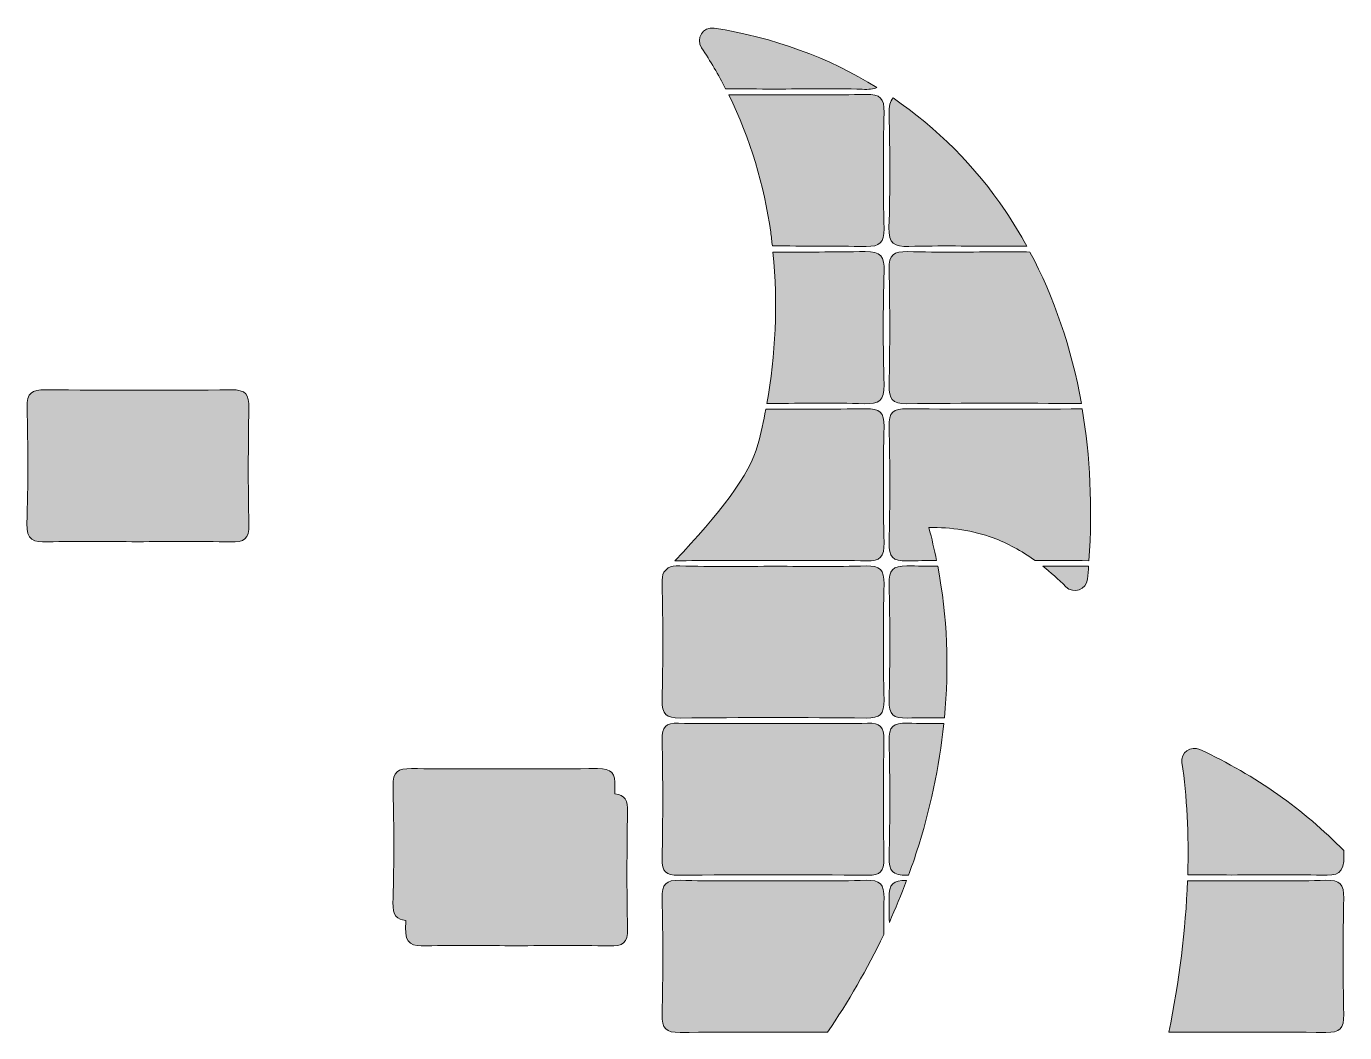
# Model space of a CAD drawing. Header units: inches. Extents: x 523 to 904, y -549 to -225.
# Drawn here: x 620.7 to 725.1, y -304.4 to -224.7 of the extents above; entities that cross this region are included whole.
import ezdxf

# ---------------------------------------------------------------- set-up
doc = ezdxf.new("R2010")
doc.units = ezdxf.units.IN
doc.header["$MEASUREMENT"] = 0
doc.layers.add('Laag 3', color=7, linetype='Continuous')

# ---------------------------------------------------------------- blocks, each defined once
blk = doc.blocks.new('block 2')
at = {"layer": 'Laag 3', "true_color": 0x1d1d1b}
h = blk.add_hatch(color=179, dxfattribs=at)
h.dxf.hatch_style = 2
edge = h.paths.add_edge_path()
edge.add_spline(control_points=[(686.88, -229.73), (687.38, -229.75), (687.76, -229.72), (688.05, -229.59), (684.21, -227.22), (679.85, -225.61), (675.14, -224.88), (674.27, -224.75), (673.66, -225.71), (674.15, -226.44), (674.86, -227.5), (675.49, -228.59), (676.06, -229.69), (677.36, -229.7), (678.66, -229.71), (679.97, -229.71), (682.27, -229.71), (684.58, -229.65), (686.88, -229.73)], knot_values=[0, 0, 0, 0, 1, 1, 1, 2, 2, 2, 3, 3, 3, 4, 4, 4, 5, 5, 5, 6, 6, 6, 6], degree=3, periodic=1)
h = blk.add_hatch(color=179, dxfattribs=at)
h.dxf.hatch_style = 2
edge = h.paths.add_edge_path()
edge.add_spline(control_points=[(688.61, -240.77), (688.54, -237.7), (688.54, -234.63), (688.61, -231.56), (688.63, -230.46), (688.31, -230.1), (687.19, -230.13), (684.74, -230.21), (682.28, -230.16), (679.82, -230.16), (678.65, -230.16), (677.47, -230.17), (676.3, -230.17), (678.04, -233.68), (679.11, -237.36), (679.63, -241.04), (679.68, -241.41), (679.72, -241.77), (679.76, -242.14), (682.23, -242.14), (684.71, -242.15), (687.18, -242.18), (688.28, -242.19), (688.63, -241.89), (688.61, -240.77)], knot_values=[0, 0, 0, 0, 1, 1, 1, 2, 2, 2, 3, 3, 3, 4, 4, 4, 5, 5, 5, 6, 6, 6, 7, 7, 7, 8, 8, 8, 8], degree=3, periodic=1)
h = blk.add_hatch(color=179, dxfattribs=at)
h.dxf.hatch_style = 2
edge = h.paths.add_edge_path()
edge.add_spline(control_points=[(689, -240.68), (688.96, -241.95), (689.42, -242.22), (690.58, -242.18), (693.03, -242.1), (695.49, -242.16), (697.95, -242.16), (698.61, -242.16), (699.26, -242.15), (699.92, -242.15), (699.4, -241.2), (698.84, -240.28), (698.25, -239.4), (695.82, -235.81), (692.8, -232.79), (689.33, -230.42), (689.07, -230.67), (688.99, -231.08), (689.01, -231.7), (689.08, -234.69), (689.1, -237.69), (689, -240.68)], knot_values=[0, 0, 0, 0, 1, 1, 1, 2, 2, 2, 3, 3, 3, 4, 4, 4, 5, 5, 5, 6, 6, 6, 7, 7, 7, 7], degree=3, periodic=1)
h = blk.add_hatch(color=179, dxfattribs=at)
h.dxf.hatch_style = 2
edge = h.paths.add_edge_path()
edge.add_spline(control_points=[(687.04, -254.63), (688.2, -254.67), (688.65, -254.4), (688.61, -253.13), (688.52, -250.14), (688.53, -247.14), (688.61, -244.15), (688.64, -242.99), (688.37, -242.56), (687.11, -242.58), (684.68, -242.62), (682.25, -242.63), (679.81, -242.63), (680.23, -246.75), (680.01, -250.82), (679.32, -254.61), (679.44, -254.61), (679.55, -254.61), (679.67, -254.61), (682.12, -254.61), (684.58, -254.55), (687.04, -254.63)], knot_values=[0, 0, 0, 0, 1, 1, 1, 2, 2, 2, 3, 3, 3, 4, 4, 4, 5, 5, 5, 6, 6, 6, 7, 7, 7, 7], degree=3, periodic=1)
h = blk.add_hatch(color=179, dxfattribs=at)
h.dxf.hatch_style = 2
edge = h.paths.add_edge_path()
edge.add_spline(control_points=[(690.46, -242.59), (689.4, -242.56), (688.98, -242.81), (689.01, -243.97), (689.08, -247.04), (689.07, -250.11), (689.01, -253.18), (688.99, -254.24), (689.24, -254.65), (690.4, -254.63), (695.01, -254.58), (699.63, -254.59), (704.25, -254.62), (703.46, -250.21), (702.07, -246.18), (700.17, -242.62), (699.47, -242.61), (698.77, -242.61), (698.06, -242.61), (695.53, -242.61), (692.99, -242.65), (690.46, -242.59)], knot_values=[0, 0, 0, 0, 1, 1, 1, 2, 2, 2, 3, 3, 3, 4, 4, 4, 5, 5, 5, 6, 6, 6, 7, 7, 7, 7], degree=3, periodic=1)
h = blk.add_hatch(color=179, dxfattribs=at)
h.dxf.hatch_style = 2
edge = h.paths.add_edge_path()
edge.add_spline(control_points=[(622.33, -265.57), (624.71, -265.51), (627.09, -265.56), (629.47, -265.56), (631.93, -265.56), (634.39, -265.51), (636.84, -265.58), (637.9, -265.61), (638.32, -265.35), (638.29, -264.19), (638.22, -261.12), (638.23, -258.05), (638.29, -254.98), (638.31, -253.91), (638.05, -253.52), (636.9, -253.53), (631.99, -253.59), (627.08, -253.58), (622.16, -253.53), (621.1, -253.52), (620.68, -253.76), (620.71, -254.92), (620.79, -257.99), (620.8, -261.06), (620.7, -264.13), (620.66, -265.47), (621.25, -265.6), (622.33, -265.57)], knot_values=[0, 0, 0, 0, 1, 1, 1, 2, 2, 2, 3, 3, 3, 4, 4, 4, 5, 5, 5, 6, 6, 6, 7, 7, 7, 8, 8, 8, 9, 9, 9, 9], degree=3, periodic=1)
h = blk.add_hatch(color=179, dxfattribs=at)
h.dxf.hatch_style = 2
edge = h.paths.add_edge_path()
edge.add_spline(control_points=[(679.83, -267.06), (682.29, -267.06), (684.75, -267), (687.2, -267.08), (688.33, -267.12), (688.63, -266.74), (688.61, -265.65), (688.54, -262.58), (688.54, -259.51), (688.61, -256.44), (688.64, -255.31), (688.26, -255.02), (687.17, -255.04), (684.53, -255.06), (681.88, -255.07), (679.24, -255.07), (679.06, -256.02), (678.86, -256.96), (678.62, -257.86), (678, -260.26), (675.54, -263.39), (672.04, -267.07), (672.17, -267.08), (672.3, -267.09), (672.46, -267.08), (674.91, -267.01), (677.37, -267.06), (679.83, -267.06)], knot_values=[0, 0, 0, 0, 1, 1, 1, 2, 2, 2, 3, 3, 3, 4, 4, 4, 5, 5, 5, 6, 6, 6, 7, 7, 7, 8, 8, 8, 9, 9, 9, 9], degree=3, periodic=1)
h = blk.add_hatch(color=179, dxfattribs=at)
h.dxf.hatch_style = 2
edge = h.paths.add_edge_path()
edge.add_spline(control_points=[(690.44, -255.03), (689.34, -255.02), (688.98, -255.32), (689.01, -256.44), (689.08, -259.51), (689.08, -262.59), (689.01, -265.66), (688.99, -266.75), (689.3, -267.12), (690.42, -267.08), (691.2, -267.06), (691.99, -267.06), (692.77, -267.06), (692.59, -266.18), (692.4, -265.31), (692.16, -264.45), (693.94, -264.41), (695.63, -264.66), (697.25, -265.26), (698.38, -265.68), (699.48, -266.27), (700.57, -267.05), (701.99, -267.04), (703.42, -267.05), (704.84, -267.07), (705.14, -262.81), (704.94, -258.79), (704.31, -255.04), (699.69, -255.08), (695.06, -255.08), (690.44, -255.03)], knot_values=[0, 0, 0, 0, 1, 1, 1, 2, 2, 2, 3, 3, 3, 4, 4, 4, 5, 5, 5, 6, 6, 6, 7, 7, 7, 8, 8, 8, 9, 9, 9, 10, 10, 10, 10], degree=3, periodic=1)
h = blk.add_hatch(color=179, dxfattribs=at)
h.dxf.hatch_style = 2
edge = h.paths.add_edge_path()
edge.add_spline(control_points=[(671.03, -278.12), (671, -279.23), (671.35, -279.54), (672.45, -279.53), (677.36, -279.48), (682.28, -279.48), (687.19, -279.53), (688.3, -279.54), (688.63, -279.22), (688.61, -278.11), (688.54, -275.04), (688.54, -271.97), (688.61, -268.9), (688.63, -267.79), (688.29, -267.45), (687.19, -267.48), (684.81, -267.56), (682.42, -267.51), (680.04, -267.51), (677.51, -267.51), (674.98, -267.56), (672.44, -267.48), (672.03, -267.47), (671.73, -267.51), (671.51, -267.62), (671.39, -267.74), (671.28, -267.86), (671.16, -267.98), (671.06, -268.2), (671.02, -268.5), (671.03, -268.9), (671.1, -271.97), (671.1, -275.05), (671.03, -278.12)], knot_values=[0, 0, 0, 0, 1, 1, 1, 2, 2, 2, 3, 3, 3, 4, 4, 4, 5, 5, 5, 6, 6, 6, 7, 7, 7, 8, 8, 8, 9, 9, 9, 10, 10, 10, 11, 11, 11, 11], degree=3, periodic=1)
h = blk.add_hatch(color=179, dxfattribs=at)
h.dxf.hatch_style = 2
edge = h.paths.add_edge_path()
edge.add_spline(control_points=[(689.01, -268.91), (689.08, -271.98), (689.08, -275.06), (689.01, -278.13), (688.98, -279.26), (689.35, -279.56), (690.44, -279.53), (691.43, -279.5), (692.41, -279.5), (693.4, -279.5), (693.77, -275.55), (693.63, -271.51), (692.86, -267.5), (692.05, -267.49), (691.23, -267.49), (690.42, -267.48), (689.29, -267.47), (688.99, -267.82), (689.01, -268.91)], knot_values=[0, 0, 0, 0, 1, 1, 1, 2, 2, 2, 3, 3, 3, 4, 4, 4, 5, 5, 5, 6, 6, 6, 6], degree=3, periodic=1)
h = blk.add_hatch(color=179, dxfattribs=at)
h.dxf.hatch_style = 2
edge = h.paths.add_edge_path()
edge.add_spline(control_points=[(703.02, -269.13), (703.62, -269.74), (704.65, -269.38), (704.73, -268.53), (704.77, -268.18), (704.79, -267.83), (704.81, -267.49), (703.6, -267.5), (702.39, -267.5), (701.19, -267.51), (701.8, -267.99), (702.41, -268.53), (703.02, -269.13)], knot_values=[0, 0, 0, 0, 1, 1, 1, 2, 2, 2, 3, 3, 3, 4, 4, 4, 4], degree=3, periodic=1)
h = blk.add_hatch(color=179, dxfattribs=at)
h.dxf.hatch_style = 2
edge = h.paths.add_edge_path()
edge.add_spline(control_points=[(689.01, -281.34), (689.08, -284.41), (689.08, -287.49), (689.01, -290.56), (688.99, -291.65), (689.3, -291.99), (690.42, -291.98), (690.42, -291.98), (690.55, -291.98), (690.55, -291.98), (690.77, -291.37), (690.99, -290.75), (691.19, -290.12), (692.25, -286.85), (692.99, -283.44), (693.35, -279.96), (692.38, -279.96), (691.41, -279.96), (690.44, -279.93), (689.34, -279.9), (688.98, -280.22), (689.01, -281.34)], knot_values=[0, 0, 0, 0, 1, 1, 1, 2, 2, 2, 3, 3, 3, 4, 4, 4, 5, 5, 5, 6, 6, 6, 7, 7, 7, 7], degree=3, periodic=1)
h = blk.add_hatch(color=179, dxfattribs=at)
h.dxf.hatch_style = 2
edge = h.paths.add_edge_path()
edge.add_spline(control_points=[(672.33, -291.98), (677.32, -291.93), (682.32, -291.93), (687.31, -291.98), (688.32, -291.99), (688.62, -291.68), (688.6, -290.68), (688.55, -287.53), (688.55, -284.38), (688.6, -281.23), (688.62, -280.22), (688.3, -279.91), (687.3, -279.94), (684.84, -280), (682.39, -279.96), (679.93, -279.96), (677.4, -279.96), (674.86, -280), (672.33, -279.94), (671.31, -279.91), (671.01, -280.23), (671.03, -281.24), (671.09, -284.39), (671.09, -287.54), (671.03, -290.68), (671.01, -291.7), (671.33, -291.99), (672.33, -291.98)], knot_values=[0, 0, 0, 0, 1, 1, 1, 2, 2, 2, 3, 3, 3, 4, 4, 4, 5, 5, 5, 6, 6, 6, 7, 7, 7, 8, 8, 8, 9, 9, 9, 9], degree=3, periodic=1)
h = blk.add_hatch(color=179, dxfattribs=at)
h.dxf.hatch_style = 2
edge = h.paths.add_edge_path()
edge.add_spline(control_points=[(723.31, -291.98), (724.5, -292.02), (725.1, -291.85), (725.05, -290.41), (725.04, -290.29), (725.04, -290.16), (725.04, -290.03), (721.87, -286.8), (718.07, -284.08), (713.64, -282.02), (712.91, -281.68), (712.09, -282.27), (712.21, -283.06), (712.61, -285.71), (712.76, -288.73), (712.67, -291.94), (713.83, -291.94), (715, -291.96), (716.17, -291.96), (718.55, -291.96), (720.93, -291.9), (723.31, -291.98)], knot_values=[0, 0, 0, 0, 1, 1, 1, 2, 2, 2, 3, 3, 3, 4, 4, 4, 5, 5, 5, 6, 6, 6, 7, 7, 7, 7], degree=3, periodic=1)
h = blk.add_hatch(color=179, dxfattribs=at)
h.dxf.hatch_style = 2
edge = h.paths.add_edge_path()
edge.add_spline(control_points=[(649.7, -294.13), (649.67, -295.19), (650.03, -295.49), (650.71, -295.56), (650.71, -295.75), (650.71, -295.94), (650.7, -296.13), (650.66, -297.47), (651.25, -297.6), (652.33, -297.57), (654.71, -297.51), (657.09, -297.56), (659.47, -297.56), (661.93, -297.56), (664.39, -297.51), (666.84, -297.58), (667.9, -297.61), (668.32, -297.35), (668.29, -296.19), (668.22, -293.12), (668.23, -290.05), (668.29, -286.98), (668.31, -286.04), (668.11, -285.62), (667.28, -285.54), (667.29, -285.36), (667.29, -285.17), (667.29, -284.98), (667.31, -283.91), (667.05, -283.52), (665.9, -283.53), (662.32, -283.57), (658.74, -283.57), (655.16, -283.55), (653.82, -283.55), (652.49, -283.55), (651.16, -283.53), (650.1, -283.52), (649.68, -283.76), (649.71, -284.92), (649.74, -286.29), (649.76, -287.66), (649.77, -289.04), (649.77, -290.74), (649.76, -292.43), (649.7, -294.13)], knot_values=[0, 0, 0, 0, 1, 1, 1, 2, 2, 2, 3, 3, 3, 4, 4, 4, 5, 5, 5, 6, 6, 6, 7, 7, 7, 8, 8, 8, 9, 9, 9, 10, 10, 10, 11, 11, 11, 12, 12, 12, 13, 13, 13, 14, 14, 14, 15, 15, 15, 15], degree=3, periodic=1)
h = blk.add_hatch(color=179, dxfattribs=at)
h.dxf.hatch_style = 2
edge = h.paths.add_edge_path()
edge.add_spline(control_points=[(687.19, -292.38), (684.73, -292.46), (682.27, -292.41), (679.82, -292.41), (677.36, -292.41), (674.9, -292.46), (672.45, -292.38), (671.34, -292.35), (671, -292.69), (671.03, -293.8), (671.1, -296.87), (671.1, -299.94), (671.03, -303.01), (671, -304.12), (671.34, -304.44), (672.45, -304.43), (676.34, -304.39), (680.24, -304.39), (684.13, -304.41), (685.77, -302.02), (687.27, -299.42), (688.58, -296.68), (688.58, -295.72), (688.59, -294.76), (688.61, -293.8), (688.63, -292.69), (688.29, -292.35), (687.19, -292.38)], knot_values=[0, 0, 0, 0, 1, 1, 1, 2, 2, 2, 3, 3, 3, 4, 4, 4, 5, 5, 5, 6, 6, 6, 7, 7, 7, 8, 8, 8, 9, 9, 9, 9], degree=3, periodic=1)
h = blk.add_hatch(color=179, dxfattribs=at)
h.dxf.hatch_style = 2
edge = h.paths.add_edge_path()
edge.add_spline(control_points=[(689.01, -293.79), (689.02, -294.43), (689.02, -295.07), (689.03, -295.71), (689.52, -294.62), (689.97, -293.51), (690.39, -292.39), (689.35, -292.38), (688.98, -292.68), (689.01, -293.79)], knot_values=[0, 0, 0, 0, 1, 1, 1, 2, 2, 2, 3, 3, 3, 3], degree=3, periodic=1)
h = blk.add_hatch(color=179, dxfattribs=at)
h.dxf.hatch_style = 2
edge = h.paths.add_edge_path()
edge.add_spline(control_points=[(723.62, -304.43), (724.72, -304.44), (725.06, -304.12), (725.03, -303.01), (724.96, -299.94), (724.96, -296.87), (725.03, -293.8), (725.06, -292.69), (724.72, -292.35), (723.61, -292.38), (721.24, -292.46), (718.85, -292.41), (716.47, -292.41), (715.2, -292.41), (713.92, -292.42), (712.65, -292.42), (712.51, -296.28), (712.01, -300.39), (711.17, -304.42), (715.32, -304.39), (719.47, -304.38), (723.62, -304.43)], knot_values=[0, 0, 0, 0, 1, 1, 1, 2, 2, 2, 3, 3, 3, 4, 4, 4, 5, 5, 5, 6, 6, 6, 7, 7, 7, 7], degree=3, periodic=1)
at = {"layer": 'Laag 3', "lineweight": 0}
for points, knots in [([(686.88, -229.73), (687.38, -229.75), (687.76, -229.72), (688.05, -229.59), (684.21, -227.22), (679.85, -225.61), (675.14, -224.88), (674.27, -224.75), (673.66, -225.71), (674.15, -226.44), (674.86, -227.5), (675.49, -228.59), (676.06, -229.69), (677.36, -229.7), (678.66, -229.71), (679.97, -229.71), (682.27, -229.71), (684.58, -229.65), (686.88, -229.73)], [0, 0, 0, 0, 1, 1, 1, 2, 2, 2, 3, 3, 3, 4, 4, 4, 5, 5, 5, 6, 6, 6, 6]), ([(688.61, -240.77), (688.54, -237.7), (688.54, -234.63), (688.61, -231.56), (688.63, -230.46), (688.31, -230.1), (687.19, -230.13), (684.74, -230.21), (682.28, -230.16), (679.82, -230.16), (678.65, -230.16), (677.47, -230.17), (676.3, -230.17), (678.04, -233.68), (679.11, -237.36), (679.63, -241.04), (679.68, -241.41), (679.72, -241.77), (679.76, -242.14), (682.23, -242.14), (684.71, -242.15), (687.18, -242.18), (688.28, -242.19), (688.63, -241.89), (688.61, -240.77)], [0, 0, 0, 0, 1, 1, 1, 2, 2, 2, 3, 3, 3, 4, 4, 4, 5, 5, 5, 6, 6, 6, 7, 7, 7, 8, 8, 8, 8]), ([(689, -240.68), (688.96, -241.95), (689.42, -242.22), (690.58, -242.18), (693.03, -242.1), (695.49, -242.16), (697.95, -242.16), (698.61, -242.16), (699.26, -242.15), (699.92, -242.15), (699.4, -241.2), (698.84, -240.28), (698.25, -239.4), (695.82, -235.81), (692.8, -232.79), (689.33, -230.42), (689.07, -230.67), (688.99, -231.08), (689.01, -231.7), (689.08, -234.69), (689.1, -237.69), (689, -240.68)], [0, 0, 0, 0, 1, 1, 1, 2, 2, 2, 3, 3, 3, 4, 4, 4, 5, 5, 5, 6, 6, 6, 7, 7, 7, 7]), ([(687.04, -254.63), (688.2, -254.67), (688.65, -254.4), (688.61, -253.13), (688.52, -250.14), (688.53, -247.14), (688.61, -244.15), (688.64, -242.99), (688.37, -242.56), (687.11, -242.58), (684.68, -242.62), (682.25, -242.63), (679.81, -242.63), (680.23, -246.75), (680.01, -250.82), (679.32, -254.61), (679.44, -254.61), (679.55, -254.61), (679.67, -254.61), (682.12, -254.61), (684.58, -254.55), (687.04, -254.63)], [0, 0, 0, 0, 1, 1, 1, 2, 2, 2, 3, 3, 3, 4, 4, 4, 5, 5, 5, 6, 6, 6, 7, 7, 7, 7]), ([(690.46, -242.59), (689.4, -242.56), (688.98, -242.81), (689.01, -243.97), (689.08, -247.04), (689.07, -250.11), (689.01, -253.18), (688.99, -254.24), (689.24, -254.65), (690.4, -254.63), (695.01, -254.58), (699.63, -254.59), (704.25, -254.62), (703.46, -250.21), (702.07, -246.18), (700.17, -242.62), (699.47, -242.61), (698.77, -242.61), (698.06, -242.61), (695.53, -242.61), (692.99, -242.65), (690.46, -242.59)], [0, 0, 0, 0, 1, 1, 1, 2, 2, 2, 3, 3, 3, 4, 4, 4, 5, 5, 5, 6, 6, 6, 7, 7, 7, 7]), ([(622.33, -265.57), (624.71, -265.51), (627.09, -265.56), (629.47, -265.56), (631.93, -265.56), (634.39, -265.51), (636.84, -265.58), (637.9, -265.61), (638.32, -265.35), (638.29, -264.19), (638.22, -261.12), (638.23, -258.05), (638.29, -254.98), (638.31, -253.91), (638.05, -253.52), (636.9, -253.53), (631.99, -253.59), (627.08, -253.58), (622.16, -253.53), (621.1, -253.52), (620.68, -253.76), (620.71, -254.92), (620.79, -257.99), (620.8, -261.06), (620.7, -264.13), (620.66, -265.47), (621.25, -265.6), (622.33, -265.57)], [0, 0, 0, 0, 1, 1, 1, 2, 2, 2, 3, 3, 3, 4, 4, 4, 5, 5, 5, 6, 6, 6, 7, 7, 7, 8, 8, 8, 9, 9, 9, 9]), ([(679.83, -267.06), (682.29, -267.06), (684.75, -267), (687.2, -267.08), (688.33, -267.12), (688.63, -266.74), (688.61, -265.65), (688.54, -262.58), (688.54, -259.51), (688.61, -256.44), (688.64, -255.31), (688.26, -255.02), (687.17, -255.04), (684.53, -255.06), (681.88, -255.07), (679.24, -255.07), (679.06, -256.02), (678.86, -256.96), (678.62, -257.86), (678, -260.26), (675.54, -263.39), (672.04, -267.07), (672.17, -267.08), (672.3, -267.09), (672.46, -267.08), (674.91, -267.01), (677.37, -267.06), (679.83, -267.06)], [0, 0, 0, 0, 1, 1, 1, 2, 2, 2, 3, 3, 3, 4, 4, 4, 5, 5, 5, 6, 6, 6, 7, 7, 7, 8, 8, 8, 9, 9, 9, 9]), ([(690.44, -255.03), (689.34, -255.02), (688.98, -255.32), (689.01, -256.44), (689.08, -259.51), (689.08, -262.59), (689.01, -265.66), (688.99, -266.75), (689.3, -267.12), (690.42, -267.08), (691.2, -267.06), (691.99, -267.06), (692.77, -267.06), (692.59, -266.18), (692.4, -265.31), (692.16, -264.45), (693.94, -264.41), (695.63, -264.66), (697.25, -265.26), (698.38, -265.68), (699.48, -266.27), (700.57, -267.05), (701.99, -267.04), (703.42, -267.05), (704.84, -267.07), (705.14, -262.81), (704.94, -258.79), (704.31, -255.04), (699.69, -255.08), (695.06, -255.08), (690.44, -255.03)], [0, 0, 0, 0, 1, 1, 1, 2, 2, 2, 3, 3, 3, 4, 4, 4, 5, 5, 5, 6, 6, 6, 7, 7, 7, 8, 8, 8, 9, 9, 9, 10, 10, 10, 10]), ([(671.03, -278.12), (671, -279.23), (671.35, -279.54), (672.45, -279.53), (677.36, -279.48), (682.28, -279.48), (687.19, -279.53), (688.3, -279.54), (688.63, -279.22), (688.61, -278.11), (688.54, -275.04), (688.54, -271.97), (688.61, -268.9), (688.63, -267.79), (688.29, -267.45), (687.19, -267.48), (684.81, -267.56), (682.42, -267.51), (680.04, -267.51), (677.51, -267.51), (674.98, -267.56), (672.44, -267.48), (672.03, -267.47), (671.73, -267.51), (671.51, -267.62), (671.39, -267.74), (671.28, -267.86), (671.16, -267.98), (671.06, -268.2), (671.02, -268.5), (671.03, -268.9), (671.1, -271.97), (671.1, -275.05), (671.03, -278.12)], [0, 0, 0, 0, 1, 1, 1, 2, 2, 2, 3, 3, 3, 4, 4, 4, 5, 5, 5, 6, 6, 6, 7, 7, 7, 8, 8, 8, 9, 9, 9, 10, 10, 10, 11, 11, 11, 11]), ([(689.01, -268.91), (689.08, -271.98), (689.08, -275.06), (689.01, -278.13), (688.98, -279.26), (689.35, -279.56), (690.44, -279.53), (691.43, -279.5), (692.41, -279.5), (693.4, -279.5), (693.77, -275.55), (693.63, -271.51), (692.86, -267.5), (692.05, -267.49), (691.23, -267.49), (690.42, -267.48), (689.29, -267.47), (688.99, -267.82), (689.01, -268.91)], [0, 0, 0, 0, 1, 1, 1, 2, 2, 2, 3, 3, 3, 4, 4, 4, 5, 5, 5, 6, 6, 6, 6]), ([(703.02, -269.13), (703.62, -269.74), (704.65, -269.38), (704.73, -268.53), (704.77, -268.18), (704.79, -267.83), (704.81, -267.49), (703.6, -267.5), (702.39, -267.5), (701.19, -267.51), (701.8, -267.99), (702.41, -268.53), (703.02, -269.13)], [0, 0, 0, 0, 1, 1, 1, 2, 2, 2, 3, 3, 3, 4, 4, 4, 4]), ([(689.01, -281.34), (689.08, -284.41), (689.08, -287.49), (689.01, -290.56), (688.99, -291.65), (689.3, -291.99), (690.42, -291.98), (690.42, -291.98), (690.55, -291.98), (690.55, -291.98), (690.77, -291.37), (690.99, -290.75), (691.19, -290.12), (692.25, -286.85), (692.99, -283.44), (693.35, -279.96), (692.38, -279.96), (691.41, -279.96), (690.44, -279.93), (689.34, -279.9), (688.98, -280.22), (689.01, -281.34)], [0, 0, 0, 0, 1, 1, 1, 2, 2, 2, 3, 3, 3, 4, 4, 4, 5, 5, 5, 6, 6, 6, 7, 7, 7, 7]), ([(672.33, -291.98), (677.32, -291.93), (682.32, -291.93), (687.31, -291.98), (688.32, -291.99), (688.62, -291.68), (688.6, -290.68), (688.55, -287.53), (688.55, -284.38), (688.6, -281.23), (688.62, -280.22), (688.3, -279.91), (687.3, -279.94), (684.84, -280), (682.39, -279.96), (679.93, -279.96), (677.4, -279.96), (674.86, -280), (672.33, -279.94), (671.31, -279.91), (671.01, -280.23), (671.03, -281.24), (671.09, -284.39), (671.09, -287.54), (671.03, -290.68), (671.01, -291.7), (671.33, -291.99), (672.33, -291.98)], [0, 0, 0, 0, 1, 1, 1, 2, 2, 2, 3, 3, 3, 4, 4, 4, 5, 5, 5, 6, 6, 6, 7, 7, 7, 8, 8, 8, 9, 9, 9, 9]), ([(723.31, -291.98), (724.5, -292.02), (725.1, -291.85), (725.05, -290.41), (725.04, -290.29), (725.04, -290.16), (725.04, -290.03), (721.87, -286.8), (718.07, -284.08), (713.64, -282.02), (712.91, -281.68), (712.09, -282.27), (712.21, -283.06), (712.61, -285.71), (712.76, -288.73), (712.67, -291.94), (713.83, -291.94), (715, -291.96), (716.17, -291.96), (718.55, -291.96), (720.93, -291.9), (723.31, -291.98)], [0, 0, 0, 0, 1, 1, 1, 2, 2, 2, 3, 3, 3, 4, 4, 4, 5, 5, 5, 6, 6, 6, 7, 7, 7, 7]), ([(649.7, -294.13), (649.67, -295.19), (650.03, -295.49), (650.71, -295.56), (650.71, -295.75), (650.71, -295.94), (650.7, -296.13), (650.66, -297.47), (651.25, -297.6), (652.33, -297.57), (654.71, -297.51), (657.09, -297.56), (659.47, -297.56), (661.93, -297.56), (664.39, -297.51), (666.84, -297.58), (667.9, -297.61), (668.32, -297.35), (668.29, -296.19), (668.22, -293.12), (668.23, -290.05), (668.29, -286.98), (668.31, -286.04), (668.11, -285.62), (667.28, -285.54), (667.29, -285.36), (667.29, -285.17), (667.29, -284.98), (667.31, -283.91), (667.05, -283.52), (665.9, -283.53), (662.32, -283.57), (658.74, -283.57), (655.16, -283.55), (653.82, -283.55), (652.49, -283.55), (651.16, -283.53), (650.1, -283.52), (649.68, -283.76), (649.71, -284.92), (649.74, -286.29), (649.76, -287.66), (649.77, -289.04), (649.77, -290.74), (649.76, -292.43), (649.7, -294.13)], [0, 0, 0, 0, 1, 1, 1, 2, 2, 2, 3, 3, 3, 4, 4, 4, 5, 5, 5, 6, 6, 6, 7, 7, 7, 8, 8, 8, 9, 9, 9, 10, 10, 10, 11, 11, 11, 12, 12, 12, 13, 13, 13, 14, 14, 14, 15, 15, 15, 15]), ([(687.19, -292.38), (684.73, -292.46), (682.27, -292.41), (679.82, -292.41), (677.36, -292.41), (674.9, -292.46), (672.45, -292.38), (671.34, -292.35), (671, -292.69), (671.03, -293.8), (671.1, -296.87), (671.1, -299.94), (671.03, -303.01), (671, -304.12), (671.34, -304.44), (672.45, -304.43), (676.34, -304.39), (680.24, -304.39), (684.13, -304.41), (685.77, -302.02), (687.27, -299.42), (688.58, -296.68), (688.58, -295.72), (688.59, -294.76), (688.61, -293.8), (688.63, -292.69), (688.29, -292.35), (687.19, -292.38)], [0, 0, 0, 0, 1, 1, 1, 2, 2, 2, 3, 3, 3, 4, 4, 4, 5, 5, 5, 6, 6, 6, 7, 7, 7, 8, 8, 8, 9, 9, 9, 9]), ([(689.01, -293.79), (689.02, -294.43), (689.02, -295.07), (689.03, -295.71), (689.52, -294.62), (689.97, -293.51), (690.39, -292.39), (689.35, -292.38), (688.98, -292.68), (689.01, -293.79)], [0, 0, 0, 0, 1, 1, 1, 2, 2, 2, 3, 3, 3, 3]), ([(723.62, -304.43), (724.72, -304.44), (725.06, -304.12), (725.03, -303.01), (724.96, -299.94), (724.96, -296.87), (725.03, -293.8), (725.06, -292.69), (724.72, -292.35), (723.61, -292.38), (721.24, -292.46), (718.85, -292.41), (716.47, -292.41), (715.2, -292.41), (713.92, -292.42), (712.65, -292.42), (712.51, -296.28), (712.01, -300.39), (711.17, -304.42), (715.32, -304.39), (719.47, -304.38), (723.62, -304.43)], [0, 0, 0, 0, 1, 1, 1, 2, 2, 2, 3, 3, 3, 4, 4, 4, 5, 5, 5, 6, 6, 6, 7, 7, 7, 7])]:
    blk.add_open_spline(points, degree=3, knots=knots, dxfattribs=at)

msp = doc.modelspace()

# ---------------------------------------------------------------- block references
at = {"layer": 'Laag 3'}
msp.add_blockref('block 2', (0, 0), dxfattribs=at)

doc.saveas('drawing.dxf')
